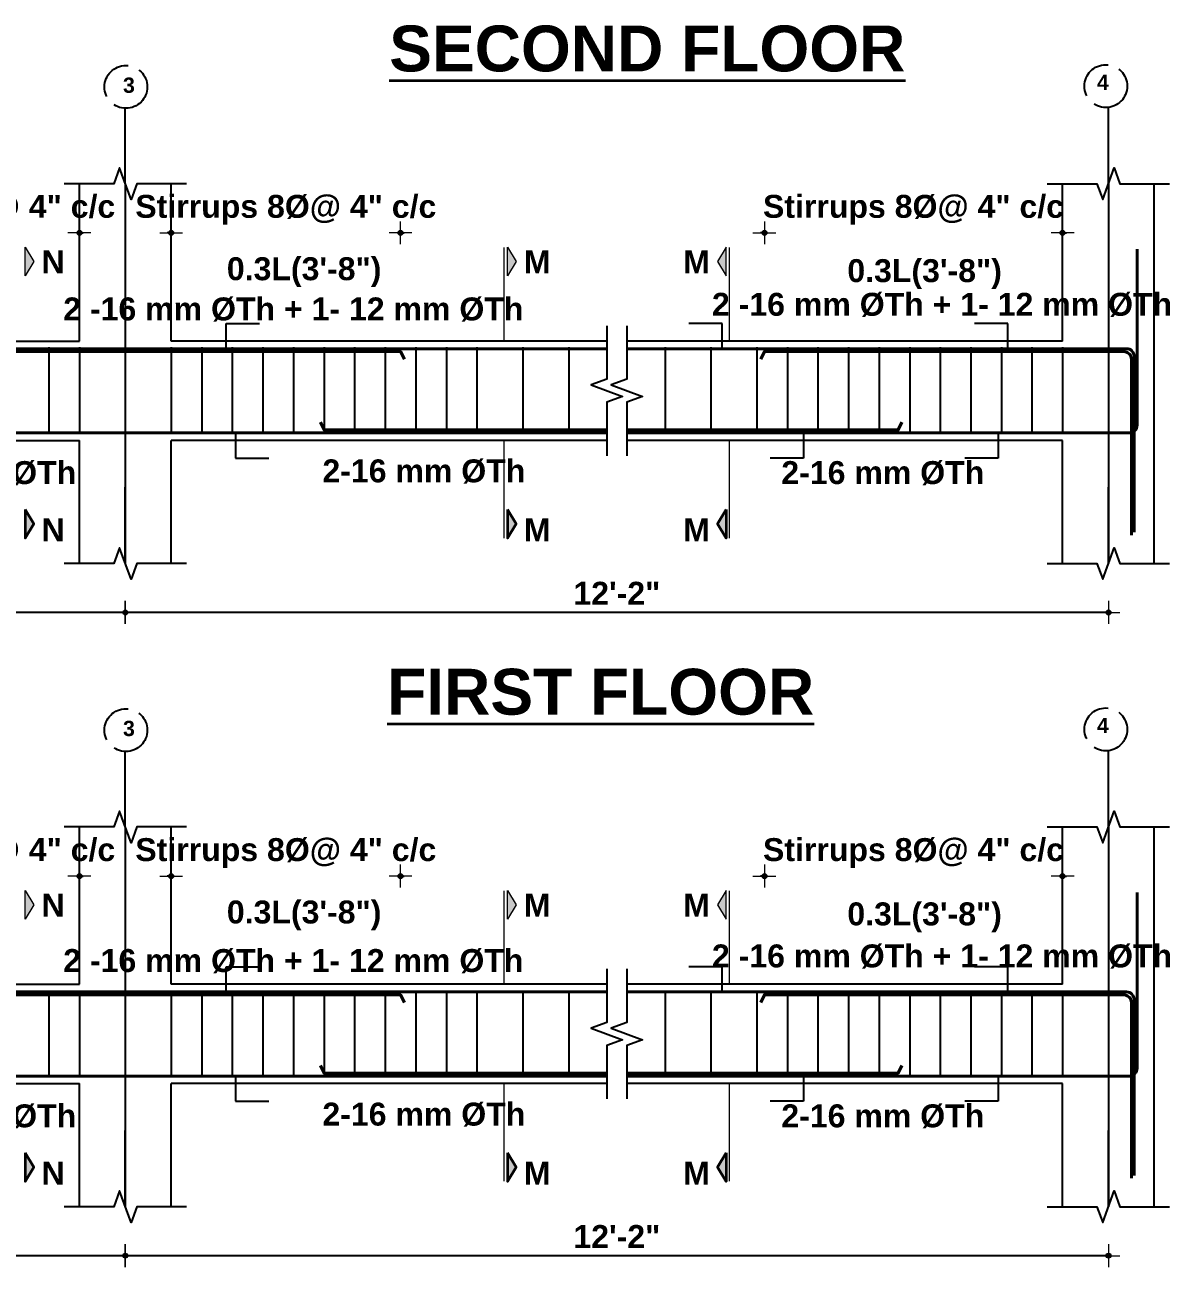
# Model space of a CAD drawing. Header units: inches. Extents: x -12073856 to 12321241, y -1226296 to 1319224.
# Drawn here: x 129051.7 to 129351.3, y 48728.9 to 49053.9 of the extents above; entities that cross this region are included whole.
import ezdxf
from ezdxf.enums import TextEntityAlignment as Align

# ---------------------------------------------------------------- set-up
doc = ezdxf.new("R2010")
doc.units = ezdxf.units.IN
doc.header["$MEASUREMENT"] = 0
doc.header["$PDMODE"] = 35
doc.linetypes.add('ACAD_ISO02W100', pattern=[15, 12, -3])
for name, color, linetype, lineweight in [('BAR', 5, 'Continuous', 40), ('Dimension', 130, 'Continuous', 9), ('Hatch', 9, 'Continuous', 9), ('HATCH1', 4, 'ACAD_ISO02W100', 13), ('TEXT', 255, 'Continuous', 35)]:
    doc.layers.add(name, color=color, linetype=linetype, lineweight=lineweight)
doc.layers.add('STIRRUP', color=10, linetype='Continuous')
doc.styles.add('1.8 str', font='times.ttf', dxfattribs={"width": 0.8, "height": 6})
doc.styles.add('STYLE1', font='arialbd.ttf')
doc.dimstyles.new('1.4', dxfattribs={"dimscale": 0, "dimtxt": 6, "dimasz": 0.5, "dimexe": 2, "dimexo": 9, "dimgap": 2, "dimtad": 1, "dimdec": 0, "dimlfac": 0.5, "dimzin": 3, "dimdsep": 46, "dimlunit": 4, "dimtxsty": '1.8 str', "dimblk": 'DIM', "dimcen": 3, "dimdle": 3, "dimse1": 1, "dimse2": 1, "dimclrd": 256, "dimclre": 256, "dimclrt": 7, "dimadec": 1, "dimazin": 2, "dimtfac": 1, "dimtdec": 0, "dimtix": 1, "dimtofl": 0, "dimtmove": 2, "dimatfit": 3, "dimldrblk": 'ARROW', "dimfxl": 2, "dimfrac": 2, "dimtolj": 2, "dimtzin": 0, "dimarcsym": 0})

# ---------------------------------------------------------------- blocks, each defined once
blk = doc.blocks.new('DIM')
at = {"layer": 'Dimension'}
h = blk.add_hatch(color=256, dxfattribs=at)
h.paths.add_polyline_path([(0, 1.28), (0, 0), (1.28, 0, 0.414214)])
h.paths.add_polyline_path([(1.28, 0), (0, 0), (0, -1.28, 0.414214)])
h.paths.add_polyline_path([(0, 0), (-1.28, 0, 0.414214), (0, -1.28)])
h.paths.add_polyline_path([(0, 1.28, 0.414214), (-1.28, 0), (0, 0)])
for p, q in [((-6, 0), (6, 0)), ((0, 6), (0, -6))]:
    blk.add_line(p, q, dxfattribs=at)
blk.add_circle((0, 0), 1.28, dxfattribs=at)
blk = doc.blocks.new('*D2349')
at = {"layer": 'Defpoints', "color": 0, "ltscale": 10, "transparency": 16777216}
for p in [(128867.28, 48744.68), (129077.98, 48744.68), (128867.28, 48731.87)]:
    blk.add_point(p, dxfattribs=at)
at = {"layer": 'Dimension', "lineweight": -2, "ltscale": 10, "transparency": 16777216}
blk.add_line((129077.48, 48731.87), (128867.78, 48731.87), dxfattribs=at)
at = {"layer": 'Dimension', "lineweight": -2, "ltscale": 10, "transparency": 16777216, "xscale": 0.5, "yscale": 0.5, "zscale": 0.5, "rotation": 180}
blk.add_blockref('DIM', (128867.28, 48731.87), dxfattribs=at)
at = {"layer": 'Dimension', "lineweight": -2, "ltscale": 10, "transparency": 16777216, "xscale": 0.5, "yscale": 0.5, "zscale": 0.5}
blk.add_blockref('DIM', (129077.98, 48731.87), dxfattribs=at)
at = {"layer": 'Dimension', "color": 7, "ltscale": 10, "transparency": 16777216, "insert": (128972.63, 48736.94), "char_height": 6, "attachment_point": 5, "style": 'STYLE1'}
blk.add_mtext('\\A2;10\'-10"', dxfattribs=at)
blk = doc.blocks.new('ARROW')
at = {"layer": 'Hatch'}
h = blk.add_hatch(color=256, dxfattribs=at)
h.dxf.hatch_style = 1
h.paths.add_polyline_path([(12191115.76, -1270860.08), (12191485.38, -1270660.08), (12191115.76, -1270660.08)])
for p, q in [((12191115.76, -1270860.08), (12191115.76, -1270060.08)), ((12191015.76, -1270160.08), (12196382.95, -1270160.08)), ((12191485.38, -1270660.08), (12190746.15, -1270660.08)), ((12190746.15, -1270660.08), (12191115.76, -1270860.08)), ((12191485.38, -1270660.08), (12191115.76, -1270860.08))]:
    blk.add_line(p, q, dxfattribs=at)
blk = doc.blocks.new('*D2351')
at = {"layer": 'Defpoints', "color": 0, "ltscale": 10, "transparency": 16777216}
for p in [(129245.2, 48831.18), (129323.2, 48819.2), (129245.2, 48814.64)]:
    blk.add_point(p, dxfattribs=at)
at = {"layer": 'Dimension', "lineweight": -2, "ltscale": 10, "transparency": 16777216}
for p, q in [((129244.7, 48831.18), (129244.2, 48831.18)), ((129323.7, 48831.18), (129324.2, 48831.18))]:
    blk.add_line(p, q, dxfattribs=at)
at = {"layer": 'Dimension', "lineweight": -2, "ltscale": 10, "transparency": 16777216, "xscale": 0.5, "yscale": 0.5, "zscale": 0.5}
blk.add_blockref('DIM', (129245.2, 48831.18), dxfattribs=at)
at = {"layer": 'Dimension', "lineweight": -2, "ltscale": 10, "transparency": 16777216, "xscale": 0.5, "yscale": 0.5, "zscale": 0.5, "rotation": 180}
blk.add_blockref('DIM', (129323.2, 48831.18), dxfattribs=at)
at = {"layer": 'Dimension', "color": 7, "ltscale": 10, "transparency": 16777216, "insert": (129284.2, 48837.21), "char_height": 6, "attachment_point": 5, "style": 'STYLE1'}
blk.add_mtext('\\A2;Stirrups 8%%C@ 4" c/c', dxfattribs=at)
blk = doc.blocks.new('*D2352')
at = {"layer": 'Defpoints', "color": 0, "ltscale": 10, "transparency": 16777216}
for p in [(129077.98, 48744.68), (129335.2, 48744.68), (129077.98, 48731.87)]:
    blk.add_point(p, dxfattribs=at)
at = {"layer": 'Dimension', "lineweight": -2, "ltscale": 10, "transparency": 16777216}
blk.add_line((129334.7, 48731.87), (129078.48, 48731.87), dxfattribs=at)
at = {"layer": 'Dimension', "lineweight": -2, "ltscale": 10, "transparency": 16777216, "xscale": 0.5, "yscale": 0.5, "zscale": 0.5, "rotation": 180}
blk.add_blockref('DIM', (129077.98, 48731.87), dxfattribs=at)
at = {"layer": 'Dimension', "lineweight": -2, "ltscale": 10, "transparency": 16777216, "xscale": 0.5, "yscale": 0.5, "zscale": 0.5}
blk.add_blockref('DIM', (129335.2, 48731.87), dxfattribs=at)
at = {"layer": 'Dimension', "color": 7, "ltscale": 10, "transparency": 16777216, "insert": (129206.59, 48736.89), "char_height": 6, "attachment_point": 5, "style": 'STYLE1'}
blk.add_mtext('\\A2;12\'-2"', dxfattribs=at)
blk = doc.blocks.new('*D2354')
at = {"layer": 'Defpoints', "color": 0, "ltscale": 10, "transparency": 16777216}
for p in [(129065.98, 48831.18), (129065.98, 48817.64), (129005.98, 48800.13)]:
    blk.add_point(p, dxfattribs=at)
at = {"layer": 'Dimension', "lineweight": -2, "ltscale": 10, "transparency": 16777216}
for p, q in [((129005.48, 48831.18), (129004.98, 48831.18)), ((129066.48, 48831.18), (129066.98, 48831.18))]:
    blk.add_line(p, q, dxfattribs=at)
at = {"layer": 'Dimension', "lineweight": -2, "ltscale": 10, "transparency": 16777216, "xscale": 0.5, "yscale": 0.5, "zscale": 0.5}
blk.add_blockref('DIM', (129005.98, 48831.18), dxfattribs=at)
at = {"layer": 'Dimension', "lineweight": -2, "ltscale": 10, "transparency": 16777216, "xscale": 0.5, "yscale": 0.5, "zscale": 0.5, "rotation": 180}
blk.add_blockref('DIM', (129065.98, 48831.18), dxfattribs=at)
at = {"layer": 'Dimension', "color": 7, "ltscale": 10, "transparency": 16777216, "insert": (129035.98, 48837.21), "char_height": 6, "attachment_point": 5, "style": 'STYLE1'}
blk.add_mtext('\\A2;Stirrups 8%%C@ 4" c/c', dxfattribs=at)
blk = doc.blocks.new('*D2355')
at = {"layer": 'Defpoints', "color": 0, "ltscale": 10, "transparency": 16777216}
for p in [(129089.98, 48831.18), (129089.98, 48817.64), (129149.98, 48800.13)]:
    blk.add_point(p, dxfattribs=at)
at = {"layer": 'Dimension', "lineweight": -2, "ltscale": 10, "transparency": 16777216}
for p, q in [((129089.48, 48831.18), (129088.98, 48831.18)), ((129150.48, 48831.18), (129150.98, 48831.18))]:
    blk.add_line(p, q, dxfattribs=at)
at = {"layer": 'Dimension', "lineweight": -2, "ltscale": 10, "transparency": 16777216, "xscale": 0.5, "yscale": 0.5, "zscale": 0.5}
blk.add_blockref('DIM', (129089.98, 48831.18), dxfattribs=at)
at = {"layer": 'Dimension', "lineweight": -2, "ltscale": 10, "transparency": 16777216, "xscale": 0.5, "yscale": 0.5, "zscale": 0.5, "rotation": 180}
blk.add_blockref('DIM', (129149.98, 48831.18), dxfattribs=at)
at = {"layer": 'Dimension', "color": 7, "ltscale": 10, "transparency": 16777216, "insert": (129119.98, 48837.21), "char_height": 6, "attachment_point": 5, "style": 'STYLE1'}
blk.add_mtext('\\A2;Stirrups 8%%C@ 4" c/c', dxfattribs=at)
blk = doc.blocks.new('*D2341')
at = {"layer": 'Defpoints', "color": 0, "ltscale": 10, "transparency": 16777216}
for p in [(129245.2, 48999.47), (129323.2, 48987.5), (129245.2, 48982.93)]:
    blk.add_point(p, dxfattribs=at)
at = {"layer": 'Dimension', "lineweight": -2, "ltscale": 10, "transparency": 16777216}
for p, q in [((129244.7, 48999.47), (129244.2, 48999.47)), ((129323.7, 48999.47), (129324.2, 48999.47))]:
    blk.add_line(p, q, dxfattribs=at)
at = {"layer": 'Dimension', "lineweight": -2, "ltscale": 10, "transparency": 16777216, "xscale": 0.5, "yscale": 0.5, "zscale": 0.5}
blk.add_blockref('DIM', (129245.2, 48999.47), dxfattribs=at)
at = {"layer": 'Dimension', "lineweight": -2, "ltscale": 10, "transparency": 16777216, "xscale": 0.5, "yscale": 0.5, "zscale": 0.5, "rotation": 180}
blk.add_blockref('DIM', (129323.2, 48999.47), dxfattribs=at)
at = {"layer": 'Dimension', "color": 7, "ltscale": 10, "transparency": 16777216, "insert": (129284.2, 49005.5), "char_height": 6, "attachment_point": 5, "style": 'STYLE1'}
blk.add_mtext('\\A2;Stirrups 8%%C@ 4" c/c', dxfattribs=at)
blk = doc.blocks.new('*D2343')
at = {"layer": 'Defpoints', "color": 0, "ltscale": 10, "transparency": 16777216}
for p in [(129065.98, 48999.47), (129065.98, 48985.93), (129005.98, 48968.42)]:
    blk.add_point(p, dxfattribs=at)
at = {"layer": 'Dimension', "lineweight": -2, "ltscale": 10, "transparency": 16777216}
for p, q in [((129005.48, 48999.47), (129004.98, 48999.47)), ((129066.48, 48999.47), (129066.98, 48999.47))]:
    blk.add_line(p, q, dxfattribs=at)
at = {"layer": 'Dimension', "lineweight": -2, "ltscale": 10, "transparency": 16777216, "xscale": 0.5, "yscale": 0.5, "zscale": 0.5}
blk.add_blockref('DIM', (129005.98, 48999.47), dxfattribs=at)
at = {"layer": 'Dimension', "lineweight": -2, "ltscale": 10, "transparency": 16777216, "xscale": 0.5, "yscale": 0.5, "zscale": 0.5, "rotation": 180}
blk.add_blockref('DIM', (129065.98, 48999.47), dxfattribs=at)
at = {"layer": 'Dimension', "color": 7, "ltscale": 10, "transparency": 16777216, "insert": (129035.98, 49005.5), "char_height": 6, "attachment_point": 5, "style": 'STYLE1'}
blk.add_mtext('\\A2;Stirrups 8%%C@ 4" c/c', dxfattribs=at)
blk = doc.blocks.new('*D2344')
at = {"layer": 'Defpoints', "color": 0, "ltscale": 10, "transparency": 16777216}
for p in [(129089.98, 48999.47), (129089.98, 48985.93), (129149.98, 48968.42)]:
    blk.add_point(p, dxfattribs=at)
at = {"layer": 'Dimension', "lineweight": -2, "ltscale": 10, "transparency": 16777216}
for p, q in [((129089.48, 48999.47), (129088.98, 48999.47)), ((129150.48, 48999.47), (129150.98, 48999.47))]:
    blk.add_line(p, q, dxfattribs=at)
at = {"layer": 'Dimension', "lineweight": -2, "ltscale": 10, "transparency": 16777216, "xscale": 0.5, "yscale": 0.5, "zscale": 0.5}
blk.add_blockref('DIM', (129089.98, 48999.47), dxfattribs=at)
at = {"layer": 'Dimension', "lineweight": -2, "ltscale": 10, "transparency": 16777216, "xscale": 0.5, "yscale": 0.5, "zscale": 0.5, "rotation": 180}
blk.add_blockref('DIM', (129149.98, 48999.47), dxfattribs=at)
at = {"layer": 'Dimension', "color": 7, "ltscale": 10, "transparency": 16777216, "insert": (129119.98, 49005.5), "char_height": 6, "attachment_point": 5, "style": 'STYLE1'}
blk.add_mtext('\\A2;Stirrups 8%%C@ 4" c/c', dxfattribs=at)
blk = doc.blocks.new('*D2359')
at = {"layer": 'Defpoints', "color": 0, "ltscale": 10, "transparency": 16777216}
for p in [(128867.28, 48912.98), (129077.98, 48912.98), (128867.28, 48900.17)]:
    blk.add_point(p, dxfattribs=at)
at = {"layer": 'Dimension', "lineweight": -2, "ltscale": 10, "transparency": 16777216}
blk.add_line((129077.48, 48900.17), (128867.78, 48900.17), dxfattribs=at)
at = {"layer": 'Dimension', "lineweight": -2, "ltscale": 10, "transparency": 16777216, "xscale": 0.5, "yscale": 0.5, "zscale": 0.5, "rotation": 180}
blk.add_blockref('DIM', (128867.28, 48900.17), dxfattribs=at)
at = {"layer": 'Dimension', "lineweight": -2, "ltscale": 10, "transparency": 16777216, "xscale": 0.5, "yscale": 0.5, "zscale": 0.5}
blk.add_blockref('DIM', (129077.98, 48900.17), dxfattribs=at)
at = {"layer": 'Dimension', "color": 7, "ltscale": 10, "transparency": 16777216, "insert": (128972.63, 48905.23), "char_height": 6, "attachment_point": 5, "style": 'STYLE1'}
blk.add_mtext('\\A2;10\'-10"', dxfattribs=at)
blk = doc.blocks.new('*D2361')
at = {"layer": 'Defpoints', "color": 0, "ltscale": 10, "transparency": 16777216}
for p in [(129077.98, 48912.98), (129335.2, 48912.98), (129077.98, 48900.17)]:
    blk.add_point(p, dxfattribs=at)
at = {"layer": 'Dimension', "lineweight": -2, "ltscale": 10, "transparency": 16777216}
blk.add_line((129334.7, 48900.17), (129078.48, 48900.17), dxfattribs=at)
at = {"layer": 'Dimension', "lineweight": -2, "ltscale": 10, "transparency": 16777216, "xscale": 0.5, "yscale": 0.5, "zscale": 0.5, "rotation": 180}
blk.add_blockref('DIM', (129077.98, 48900.17), dxfattribs=at)
at = {"layer": 'Dimension', "lineweight": -2, "ltscale": 10, "transparency": 16777216, "xscale": 0.5, "yscale": 0.5, "zscale": 0.5}
blk.add_blockref('DIM', (129335.2, 48900.17), dxfattribs=at)
at = {"layer": 'Dimension', "color": 7, "ltscale": 10, "transparency": 16777216, "insert": (129206.59, 48905.18), "char_height": 6, "attachment_point": 5, "style": 'STYLE1'}
blk.add_mtext('\\A2;12\'-2"', dxfattribs=at)

msp = doc.modelspace()

# ---------------------------------------------------------------- hatches: boundary and pattern name
at = {"layer": 'TEXT', "ltscale": 10}
for points in [[(129051.78, 48995.72), (129051.78, 48988.21), (129054.09, 48991.96)], [(129177.97, 48995.72), (129177.97, 48988.21), (129180.28, 48991.96)], [(129235.21, 48995.72), (129235.21, 48988.21), (129232.9, 48991.96)], [(129051.78, 48919.58), (129051.78, 48927.08), (129054.09, 48923.33)], [(129177.97, 48919.58), (129177.97, 48927.08), (129180.28, 48923.33)], [(129235.21, 48919.58), (129235.21, 48927.08), (129232.9, 48923.33)], [(129051.78, 48827.42), (129051.78, 48819.92), (129054.09, 48823.67)], [(129177.97, 48827.42), (129177.97, 48819.92), (129180.28, 48823.67)], [(129235.21, 48827.42), (129235.21, 48819.92), (129232.9, 48823.67)], [(129051.78, 48751.28), (129051.78, 48758.79), (129054.09, 48755.03)], [(129177.97, 48751.28), (129177.97, 48758.79), (129180.28, 48755.03)], [(129235.21, 48751.28), (129235.21, 48758.79), (129232.9, 48755.03)]]:
    msp.add_hatch(color=256, dxfattribs=at).paths.add_polyline_path(points)

# ---------------------------------------------------------------- linework, layer by layer
for p, q in [((129077.98, 49012.33), (129077.98, 49032.29)), ((129335.2, 49012.33), (129335.2, 49032.29)), ((129077.98, 49012.33), (129077.98, 48912.98)), ((129335.2, 49012.33), (129335.2, 48912.98)), ((129077.98, 48912.98), (129077.98, 48932.93)), ((129335.2, 48912.98), (129335.2, 48932.93)), ((129077.98, 48844.04), (129077.98, 48863.99)), ((129335.2, 48844.04), (129335.2, 48863.99)), ((129077.98, 48844.04), (129077.98, 48744.68)), ((129335.2, 48844.04), (129335.2, 48744.68)), ((129077.98, 48744.68), (129077.98, 48764.64)), ((129335.2, 48744.68), (129335.2, 48764.64))]:
    msp.add_line(p, q)
at = {"ltscale": 10}
for p, q in [((129065.98, 48971.17), (129065.98, 49012.33)), ((129089.98, 48971.17), (129089.98, 49012.33)), ((129323.2, 48971.17), (129323.2, 49012.33)), ((129347.2, 48945.17), (129347.2, 49012.33)), ((128972.63, 48971.17), (129065.98, 48971.17)), ((129203.98, 48971.17), (129089.98, 48971.17)), ((129323.2, 48971.17), (129209.2, 48971.17)), ((128972.63, 48945.17), (129065.98, 48945.17)), ((129065.98, 48912.98), (129065.98, 48945.17)), ((129203.98, 48945.17), (129089.98, 48945.17)), ((129089.98, 48912.98), (129089.98, 48945.17)), ((129323.2, 48945.17), (129209.2, 48945.17)), ((129323.2, 48912.98), (129323.2, 48945.17)), ((129347.2, 48912.98), (129347.2, 48945.17)), ((129065.98, 48802.88), (129065.98, 48844.04)), ((129089.98, 48802.88), (129089.98, 48844.04)), ((129323.2, 48802.88), (129323.2, 48844.04)), ((129347.2, 48776.88), (129347.2, 48844.04)), ((128972.63, 48802.88), (129065.98, 48802.88)), ((129203.98, 48802.88), (129089.98, 48802.88)), ((129323.2, 48802.88), (129209.2, 48802.88)), ((128972.63, 48776.88), (129065.98, 48776.88)), ((129065.98, 48744.68), (129065.98, 48776.88)), ((129203.98, 48776.88), (129089.98, 48776.88)), ((129089.98, 48744.68), (129089.98, 48776.88)), ((129323.2, 48776.88), (129209.2, 48776.88)), ((129323.2, 48744.68), (129323.2, 48776.88)), ((129347.2, 48744.68), (129347.2, 48776.88))]:
    msp.add_line(p, q, dxfattribs=at)
at = {"linetype": 'Continuous', "ltscale": 10}
for points in [[(129093.98, 49012.33), (129080.98, 49012.33), (129079.48, 49008.21), (129076.48, 49016.46), (129074.98, 49012.33), (129061.98, 49012.33)], [(129319.2, 49012.33), (129332.2, 49012.33), (129333.7, 49008.21), (129336.7, 49016.46), (129338.2, 49012.33), (129351.2, 49012.33)], [(129203.98, 48975.17), (129203.98, 48961.17), (129199.86, 48959.67), (129208.1, 48956.67), (129203.98, 48955.17), (129203.98, 48941.17)], [(129209.2, 48975.17), (129209.2, 48961.17), (129205.08, 48959.67), (129213.32, 48956.67), (129209.2, 48955.17), (129209.2, 48941.17)], [(129093.98, 48912.98), (129080.98, 48912.98), (129079.48, 48908.86), (129076.48, 48917.1), (129074.98, 48912.98), (129061.98, 48912.98)], [(129319.2, 48912.98), (129332.2, 48912.98), (129333.7, 48908.86), (129336.7, 48917.1), (129338.2, 48912.98), (129351.2, 48912.98)], [(129093.98, 48844.04), (129080.98, 48844.04), (129079.48, 48839.92), (129076.48, 48848.16), (129074.98, 48844.04), (129061.98, 48844.04)], [(129319.2, 48844.04), (129332.2, 48844.04), (129333.7, 48839.92), (129336.7, 48848.16), (129338.2, 48844.04), (129351.2, 48844.04)], [(129203.98, 48806.88), (129203.98, 48792.88), (129199.86, 48791.38), (129208.1, 48788.38), (129203.98, 48786.88), (129203.98, 48772.88)], [(129209.2, 48806.88), (129209.2, 48792.88), (129205.08, 48791.38), (129213.32, 48788.38), (129209.2, 48786.88), (129209.2, 48772.88)], [(129093.98, 48744.68), (129080.98, 48744.68), (129079.48, 48740.56), (129076.48, 48748.81), (129074.98, 48744.68), (129061.98, 48744.68)], [(129319.2, 48744.68), (129332.2, 48744.68), (129333.7, 48740.56), (129336.7, 48748.81), (129338.2, 48744.68), (129351.2, 48744.68)]]:
    msp.add_lwpolyline(points, dxfattribs=at)
at = {"layer": 'BAR', "ltscale": 10}
for p, q in [((129077.98, 48969.17), (128972.63, 48969.17)), ((129077.98, 48969.17), (129203.98, 48969.17)), ((129077.98, 48947.17), (128972.63, 48947.17)), ((129077.98, 48947.17), (129203.98, 48947.17)), ((129077.98, 48800.88), (128972.63, 48800.88)), ((129077.98, 48800.88), (129203.98, 48800.88)), ((129077.98, 48778.88), (128972.63, 48778.88)), ((129077.98, 48778.88), (129203.98, 48778.88))]:
    msp.add_line(p, q, dxfattribs=at)
for points in [[(129323.2, 48947.17), (129340.68, 48947.17, 0.414214), (129342.7, 48949.18), (129342.7, 48995.17)], [(129341.95, 48921.17), (129341.95, 48967.15, 0.414214), (129339.93, 48969.17), (129323.2, 48969.17)], [(129341.2, 48920.42), (129341.2, 48966.4, 0.414214), (129339.18, 48968.42), (129323.2, 48968.42)], [(129323.2, 48778.88), (129340.68, 48778.88, 0.414214), (129342.7, 48780.89), (129342.7, 48826.88)], [(129341.95, 48752.88), (129341.95, 48798.86, 0.414214), (129339.93, 48800.88), (129323.2, 48800.88)], [(129341.2, 48752.13), (129341.2, 48798.11, 0.414214), (129339.18, 48800.13), (129323.2, 48800.13)]]:
    msp.add_lwpolyline(points, format="xyb", dxfattribs=at)
for points in [[(129004.94, 48966.42), (129005.98, 48968.42), (129077.98, 48968.42)], [(129151.02, 48966.42), (129149.98, 48968.42), (129077.98, 48968.42)], [(129335.2, 48969.17), (129209.2, 48969.17)], [(129335.2, 48968.42), (129245.2, 48968.42), (129244.24, 48966.42)], [(129129.03, 48949.92), (129129.98, 48947.92), (129203.98, 48947.92)], [(129281.15, 48949.92), (129280.2, 48947.92), (129209.2, 48947.92)], [(129209.2, 48947.17), (129335.2, 48947.17)], [(129004.94, 48798.13), (129005.98, 48800.13), (129077.98, 48800.13)], [(129151.02, 48798.13), (129149.98, 48800.13), (129077.98, 48800.13)], [(129335.2, 48800.88), (129209.2, 48800.88)], [(129335.2, 48800.13), (129245.2, 48800.13), (129244.24, 48798.13)], [(129129.03, 48781.63), (129129.98, 48779.63), (129203.98, 48779.63)], [(129281.15, 48781.63), (129280.2, 48779.63), (129209.2, 48779.63)], [(129209.2, 48778.88), (129335.2, 48778.88)]]:
    msp.add_lwpolyline(points, dxfattribs=at)
at = {"layer": 'Dimension', "ltscale": 10}
for p, q in [((129177.11, 48971.17), (129177.11, 48995.67)), ((129236.07, 48971.17), (129236.07, 48995.67)), ((129177.11, 48919.63), (129177.11, 48945.17)), ((129236.07, 48919.63), (129236.07, 48945.17)), ((129177.11, 48802.88), (129177.11, 48827.37)), ((129236.07, 48802.88), (129236.07, 48827.37)), ((129177.11, 48751.33), (129177.11, 48776.88)), ((129236.07, 48751.33), (129236.07, 48776.88))]:
    msp.add_line(p, q, dxfattribs=at)
for points in [[(129051.78, 48988.21), (129051.78, 48995.72), (129054.09, 48991.96), (129051.78, 48988.21)], [(129177.97, 48988.21), (129177.97, 48995.72), (129180.28, 48991.96), (129177.97, 48988.21)], [(129235.21, 48988.21), (129235.21, 48995.72), (129232.9, 48991.96), (129235.21, 48988.21)], [(129051.78, 48819.92), (129051.78, 48827.42), (129054.09, 48823.67), (129051.78, 48819.92)], [(129177.97, 48819.92), (129177.97, 48827.42), (129180.28, 48823.67), (129177.97, 48819.92)], [(129235.21, 48819.92), (129235.21, 48827.42), (129232.9, 48823.67), (129235.21, 48819.92)]]:
    msp.add_lwpolyline(points, dxfattribs=at)
at = {"layer": 'HATCH1', "lineweight": 25}
for centre in [(129078.14, 49037.66), (129334.52, 49037.86), (129078.14, 48869.37), (129334.52, 48869.57)]:
    msp.add_circle(centre, 5.6, dxfattribs=at)
at = {"layer": 'STIRRUP'}
for p, q in [((129057.98, 48969.57), (129057.98, 48946.77)), ((129065.98, 48969.57), (129065.98, 48946.77)), ((129089.98, 48969.57), (129089.98, 48946.77)), ((129097.98, 48969.57), (129097.98, 48946.77)), ((129105.98, 48969.57), (129105.98, 48946.77)), ((129113.98, 48969.57), (129113.98, 48946.77)), ((129121.98, 48969.57), (129121.98, 48946.77)), ((129129.98, 48969.57), (129129.98, 48946.77)), ((129137.98, 48969.57), (129137.98, 48946.77)), ((129145.98, 48969.57), (129145.98, 48946.77)), ((129153.98, 48969.57), (129153.98, 48946.77)), ((129161.98, 48969.57), (129161.98, 48946.77)), ((129169.98, 48969.57), (129169.98, 48946.77)), ((129181.98, 48969.57), (129181.98, 48946.77)), ((129193.98, 48969.57), (129193.98, 48946.77)), ((129219.2, 48969.57), (129219.2, 48946.77)), ((129231.2, 48969.57), (129231.2, 48946.77)), ((129243.2, 48969.57), (129243.2, 48946.77)), ((129251.2, 48969.57), (129251.2, 48946.77)), ((129259.2, 48969.57), (129259.2, 48946.77)), ((129267.2, 48969.57), (129267.2, 48946.77)), ((129275.2, 48969.57), (129275.2, 48946.77)), ((129283.2, 48969.57), (129283.2, 48946.77)), ((129291.2, 48969.57), (129291.2, 48946.77)), ((129299.2, 48969.57), (129299.2, 48946.77)), ((129307.2, 48969.57), (129307.2, 48946.77)), ((129315.2, 48969.57), (129315.2, 48946.77)), ((129323.2, 48969.57), (129323.2, 48946.77)), ((129057.98, 48801.28), (129057.98, 48778.48)), ((129065.98, 48801.28), (129065.98, 48778.48)), ((129089.98, 48801.28), (129089.98, 48778.48)), ((129097.98, 48801.28), (129097.98, 48778.48)), ((129105.98, 48801.28), (129105.98, 48778.48)), ((129113.98, 48801.28), (129113.98, 48778.48)), ((129121.98, 48801.28), (129121.98, 48778.48)), ((129129.98, 48801.28), (129129.98, 48778.48)), ((129137.98, 48801.28), (129137.98, 48778.48)), ((129145.98, 48801.28), (129145.98, 48778.48)), ((129153.98, 48801.28), (129153.98, 48778.48)), ((129161.98, 48801.28), (129161.98, 48778.48)), ((129169.98, 48801.28), (129169.98, 48778.48)), ((129181.98, 48801.28), (129181.98, 48778.48)), ((129193.98, 48801.28), (129193.98, 48778.48)), ((129219.2, 48801.28), (129219.2, 48778.48)), ((129231.2, 48801.28), (129231.2, 48778.48)), ((129243.2, 48801.28), (129243.2, 48778.48)), ((129251.2, 48801.28), (129251.2, 48778.48)), ((129259.2, 48801.28), (129259.2, 48778.48)), ((129267.2, 48801.28), (129267.2, 48778.48)), ((129275.2, 48801.28), (129275.2, 48778.48)), ((129283.2, 48801.28), (129283.2, 48778.48)), ((129291.2, 48801.28), (129291.2, 48778.48)), ((129299.2, 48801.28), (129299.2, 48778.48)), ((129307.2, 48801.28), (129307.2, 48778.48)), ((129315.2, 48801.28), (129315.2, 48778.48)), ((129323.2, 48801.28), (129323.2, 48778.48))]:
    msp.add_line(p, q, dxfattribs=at)
at = {"layer": 'TEXT', "ltscale": 10}
for points in [[(129051.78, 48927.08), (129051.78, 48919.58), (129054.09, 48923.33), (129051.78, 48927.08)], [(129177.97, 48927.08), (129177.97, 48919.58), (129180.28, 48923.33), (129177.97, 48927.08)], [(129235.21, 48927.08), (129235.21, 48919.58), (129232.9, 48923.33), (129235.21, 48927.08)], [(129051.78, 48758.79), (129051.78, 48751.28), (129054.09, 48755.03), (129051.78, 48758.79)], [(129177.97, 48758.79), (129177.97, 48751.28), (129180.28, 48755.03), (129177.97, 48758.79)], [(129235.21, 48758.79), (129235.21, 48751.28), (129232.9, 48755.03), (129235.21, 48758.79)]]:
    msp.add_lwpolyline(points, dxfattribs=at)

# ---------------------------------------------------------------- texts
at = {"layer": 'HATCH1', "lineweight": 25, "style": 'STYLE1'}
for s, p in [('3', (129077.38, 49036.11)), ('4', (129332.2, 49036.87)), ('3', (129077.38, 48867.82)), ('4', (129332.2, 48868.58))]:
    msp.add_text(s, height=4, dxfattribs=at).set_placement(p)
at = {"layer": 'TEXT', "style": 'STYLE1'}
for s, p in [('%%USECOND FLOOR', (129214.55, 49047.71)), ('%%UFIRST FLOOR', (129202.36, 48879.42))]:
    msp.add_text(s, height=12, dxfattribs=at).set_placement(p, align=Align.MIDDLE_CENTER)
at = {"layer": 'TEXT', "ltscale": 10, "style": 'STYLE1'}
for s, p in [('N', (129056.08, 48988.88)), ('M', (129182.27, 48988.88)), ('M', (129223.94, 48988.88)), ('2 -16 mm %%CTh + 1- 12 mm %%CTh', (129231.47, 48977.78)), ('2 -16 mm %%CTh + 1- 12 mm %%CTh', (129061.75, 48976.57)), ('2-16 mm %%CTh ', (129012.05, 48933.75)), ('2-16 mm %%CTh ', (129129.55, 48934.2)), ('2-16 mm %%CTh ', (129249.62, 48933.75)), ('N', (129056.08, 48918.75)), ('M', (129182.27, 48918.75)), ('M', (129223.94, 48918.75)), ('N', (129056.08, 48820.58)), ('M', (129182.27, 48820.58)), ('M', (129223.94, 48820.58)), ('2 -16 mm %%CTh + 1- 12 mm %%CTh', (129061.75, 48806.09)), ('2 -16 mm %%CTh + 1- 12 mm %%CTh', (129231.47, 48807.3)), ('2-16 mm %%CTh ', (129012.05, 48765.46)), ('2-16 mm %%CTh ', (129129.55, 48765.91)), ('2-16 mm %%CTh ', (129249.62, 48765.46)), ('N', (129056.08, 48750.46)), ('M', (129182.27, 48750.46)), ('M', (129223.94, 48750.46))]:
    msp.add_text(s, height=6, dxfattribs=at).set_placement(p)
at = {"layer": 'TEXT', "style": 'STYLE1'}
for p in [(129104.55, 48987.09), (129266.89, 48986.59), (129104.55, 48818.79), (129266.89, 48818.3)]:
    msp.add_text('0.3L(3\'-8")', height=6, dxfattribs=at).set_placement(p)

# ---------------------------------------------------------------- dimensions: what is measured, and where the dimension line sits
at = {"layer": 'Dimension', "ltscale": 10}
for base, p1, p2, picture, middle in [((129065.98, 48999.47), (129005.98, 48968.42), (129065.98, 48985.93), '*D2343', (129035.98, 49005.5)), ((129065.98, 48831.18), (129005.98, 48800.13), (129065.98, 48817.64), '*D2354', (129035.98, 48837.21))]:
    dim = msp.add_linear_dim(base=base, p1=p1, p2=p2, text='Stirrups 8%%C@ 4" c/c', dimstyle='1.4', override={"dimscale": 1, "dimtxsty": 'STYLE1'}, dxfattribs=at)
    dim.commit()
    dim.dimension.update_dxf_attribs({"geometry": picture, "text_midpoint": middle})
for base, p1, p2, text, picture, middle in [((129089.98, 48999.47), (129149.98, 48968.42), (129089.98, 48985.93), 'Stirrups 8%%C@ 4" c/c', '*D2344', (129119.98, 49005.5)), ((129245.2, 48999.47), (129323.2, 48987.5), (129245.2, 48982.93), 'Stirrups 8%%C@ 4" c/c', '*D2341', (129284.2, 49005.5)), ((128867.28, 48900.17), (129077.98, 48912.98), (128867.28, 48912.98), '10\'-10"', '*D2359', (128972.63, 48905.23)), ((129077.98, 48900.17), (129335.2, 48912.98), (129077.98, 48912.98), '12\'-2"', '*D2361', (129206.59, 48905.18)), ((129089.98, 48831.18), (129149.98, 48800.13), (129089.98, 48817.64), 'Stirrups 8%%C@ 4" c/c', '*D2355', (129119.98, 48837.21)), ((129245.2, 48831.18), (129323.2, 48819.2), (129245.2, 48814.64), 'Stirrups 8%%C@ 4" c/c', '*D2351', (129284.2, 48837.21)), ((128867.28, 48731.87), (129077.98, 48744.68), (128867.28, 48744.68), '10\'-10"', '*D2349', (128972.63, 48736.94)), ((129077.98, 48731.87), (129335.2, 48744.68), (129077.98, 48744.68), '12\'-2"', '*D2352', (129206.59, 48736.89))]:
    dim = msp.add_linear_dim(base=base, p1=p1, p2=p2, angle=180, text=text, dimstyle='1.4', override={"dimscale": 1, "dimtxsty": 'STYLE1'}, dxfattribs=at)
    dim.commit()
    dim.dimension.update_dxf_attribs({"geometry": picture, "text_midpoint": middle})

# ---------------------------------------------------------------- leaders
for points in [[(129104.34, 48969.57), (129104.34, 48975.78), (129113.06, 48975.78)], [(129234.16, 48969.57), (129234.16, 48975.78), (129225.44, 48975.78)], [(129308.84, 48969.57), (129308.84, 48975.78), (129300.12, 48975.78)], [(129106.82, 48946.77), (129106.82, 48940.56), (129115.54, 48940.56)], [(129255.43, 48946.77), (129255.43, 48940.56), (129246.71, 48940.56)], [(129306.36, 48946.77), (129306.36, 48940.56), (129297.64, 48940.56)], [(129104.34, 48801.28), (129104.34, 48807.48), (129113.06, 48807.48)], [(129234.16, 48801.28), (129234.16, 48807.48), (129225.44, 48807.48)], [(129308.84, 48801.28), (129308.84, 48807.48), (129300.12, 48807.48)], [(129106.82, 48778.48), (129106.82, 48772.27), (129115.54, 48772.27)], [(129255.43, 48778.48), (129255.43, 48772.27), (129246.71, 48772.27)], [(129306.36, 48778.48), (129306.36, 48772.27), (129297.64, 48772.27)]]:
    msp.add_leader(points, dimstyle='1.4', override={"dimscale": 1, "dimtxsty": 'STYLE1'}, dxfattribs=at)

doc.saveas('drawing.dxf')
